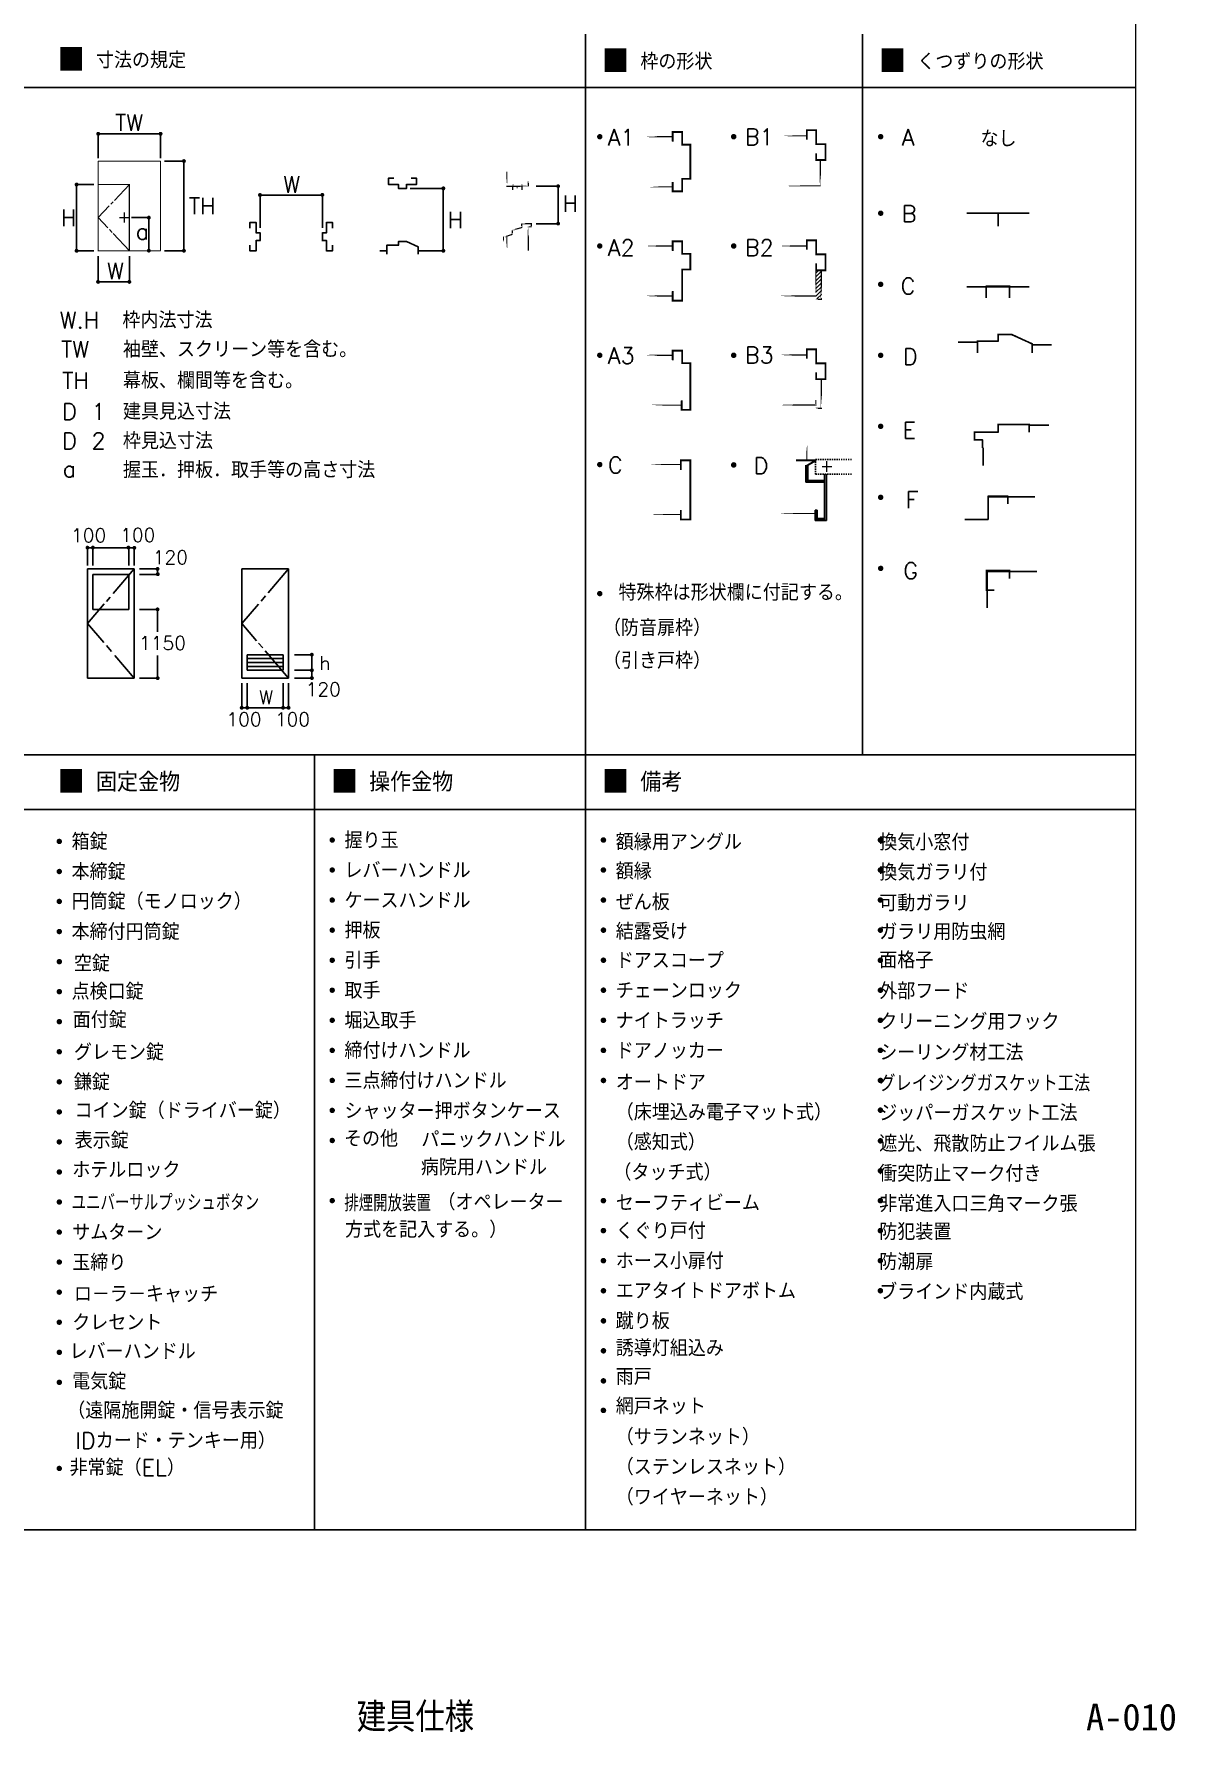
# Model space of a CAD drawing. Header units: millimetres. Extents: x 18 to 406, y 9 to 280.
# Drawn here: x 307.4 to 405.6, y 9.1 to 155.3 of the extents above; entities that cross this region are included whole.
import ezdxf
from ezdxf.enums import TextEntityAlignment as Align

# ---------------------------------------------------------------- set-up
doc = ezdxf.new("R2010")
doc.units = ezdxf.units.MM
doc.header["$LTSCALE"] = 0.2
doc.linetypes.add('HASEN', pattern=[0.3, 0.05, -0.05, 0.05, -0.05, 0.05, -0.05])
doc.linetypes.add('TENSEN', pattern=[0.3, 0.05, -0.05, 0.05, -0.05, 0.05, -0.05])
for name, color, linetype in [('1_文字', 3, 'Continuous'), ('A_タイトル枠', 7, 'Continuous'), ('A_表', 7, 'Continuous'), ('枠内記述', 3, 'Continuous')]:
    doc.layers.add(name, color=color, linetype=linetype)
doc.styles.add('KANSIM', font='SIMPLEX.shx', dxfattribs={"width": 0.7, "bigfont": 'extfont2.shx'})
doc.styles.add('KK-Y', font='txt.shx', dxfattribs={"bigfont": 'EXTFONT.shx'})
doc.styles.get("Standard").update_dxf_attribs({"font": 'simplex.shx', "width": 0.8, "height": 700, "bigfont": 'extfont2.shx'})
doc.styles.add('ゴシック', font='MS Gothic.ttf', dxfattribs={"height": 4})

# ---------------------------------------------------------------- blocks, each defined once
blk = doc.blocks.new('*X3')
at = {"color": 0}
for p, q in [((470.48, 270.37), (470.84, 270.72)), ((470.48, 269.66), (471.52, 270.7)), ((470.48, 268.96), (471.52, 270)), ((470.48, 268.25), (471.52, 269.29)), ((470.48, 267.54), (471.52, 268.58)), ((470.48, 266.84), (471.52, 267.87)), ((470.48, 266.13), (471.52, 267.17)), ((470.74, 265.68), (471.52, 266.46)), ((471.45, 265.68), (471.52, 265.75))]:
    blk.add_line(p, q, dxfattribs=at)

msp = doc.modelspace()

# ---------------------------------------------------------------- linework, layer by layer
for p, q in [((362.38, 146.84), (363.19, 146.84)), ((362.38, 146.84), (362.38, 146.03)), ((362.38, 146.84), (363.19, 146.84)), ((362.38, 146.84), (362.38, 146.03)), ((315.59, 142.32), (314.31, 140.96)), ((337.9, 142.86), (337.9, 142.32)), ((338.37, 142.86), (337.9, 142.86)), ((338.77, 142.32), (337.9, 142.32)), ((338.77, 142.32), (338.77, 141.99)), ((339.44, 141.99), (338.77, 141.99)), ((339.44, 142.32), (339.44, 141.99)), ((340.32, 142.32), (339.44, 142.32)), ((340.32, 142.86), (339.85, 142.86)), ((340.32, 142.86), (340.32, 142.32)), ((362.38, 142.54), (362.38, 141.73)), ((313.86, 140.49), (312.9, 139.47)), ((314.19, 140.84), (313.99, 140.62)), ((362.38, 141.73), (363.19, 141.73)), ((312.9, 139.47), (313.73, 138.6)), ((325.97, 139.04), (326.5, 139.04)), ((325.97, 139.04), (325.97, 138.57)), ((326.5, 139.04), (326.5, 138.16)), ((332.55, 139.04), (332.55, 138.16)), ((333.08, 139.04), (332.55, 139.04)), ((333.08, 139.04), (333.08, 138.57)), ((387.7, 139.87), (393.07, 139.87)), ((390.39, 139.87), (390.39, 138.74)), ((313.87, 138.45), (314.1, 138.2)), ((314.2, 138.1), (315.59, 136.62)), ((326.5, 138.16), (326.84, 138.16)), ((326.5, 137.49), (326.84, 137.49)), ((326.5, 137.49), (326.5, 136.62)), ((326.84, 138.16), (326.84, 137.49)), ((332.21, 138.16), (332.21, 137.49)), ((332.55, 138.16), (332.21, 138.16)), ((332.55, 137.49), (332.21, 137.49)), ((332.55, 137.49), (332.55, 136.62)), ((325.97, 137.09), (325.97, 136.62)), ((325.97, 136.62), (326.5, 136.62)), ((333.08, 136.62), (332.55, 136.62)), ((333.08, 137.09), (333.08, 136.62)), ((337.77, 136.62), (337.15, 136.62)), ((337.77, 137.09), (337.77, 136.33)), ((338.77, 137.09), (337.77, 137.09)), ((339.44, 137.42), (338.77, 137.42)), ((338.77, 137.42), (338.77, 137.09)), ((339.44, 137.42), (340.45, 136.96)), ((340.45, 136.96), (340.45, 136.33)), ((362.38, 137.43), (362.38, 136.62)), ((362.38, 137.43), (363.19, 137.43)), ((363.19, 137.43), (363.19, 136.35)), ((363.19, 136.35), (363.89, 136.35)), ((363.89, 136.35), (363.89, 135.01)), ((363.19, 135.01), (363.19, 132.33)), ((363.19, 135.01), (363.89, 135.01)), ((362.38, 133.13), (362.38, 132.33)), ((387.7, 133.51), (393.07, 133.51)), ((389.38, 133.58), (391.39, 133.58)), ((389.38, 133.58), (389.38, 132.57)), ((391.39, 133.58), (391.39, 132.57)), ((362.38, 132.33), (363.19, 132.33)), ((386.95, 128.76), (388.62, 128.76)), ((390.39, 128.83), (388.62, 128.83)), ((388.62, 128.83), (388.62, 127.82)), ((390.39, 129.42), (390.39, 128.83)), ((391.56, 129.42), (390.39, 129.42)), ((391.56, 129.42), (393.32, 128.6)), ((362.38, 128.02), (363.19, 128.02)), ((362.38, 128.02), (362.38, 127.21)), ((362.38, 128.02), (363.19, 128.02)), ((362.38, 128.02), (362.38, 127.21)), ((393.32, 128.6), (393.32, 127.82)), ((393.32, 128.53), (395, 128.53)), ((363.89, 126.94), (363.89, 124.8)), ((363.89, 126.94), (363.89, 125.6)), ((363.89, 124.8), (363.89, 122.92)), ((363.15, 123.72), (363.15, 122.92)), ((363.15, 123.72), (363.15, 122.92)), ((363.15, 122.92), (363.89, 122.92)), ((363.15, 122.92), (363.19, 122.92)), ((390.39, 121.67), (390.39, 121)), ((390.39, 121.67), (393.07, 121.67)), ((393.07, 121.67), (393.07, 121)), ((393.07, 121.61), (394.75, 121.61)), ((388.37, 121), (390.39, 121)), ((388.37, 121), (388.37, 120.33)), ((388.37, 120.33), (389.04, 120.33)), ((388.37, 120.33), (389.04, 120.33)), ((389.04, 120.33), (389.04, 119.66)), ((363.08, 118.58), (363.89, 118.58)), ((363.08, 118.58), (363.08, 117.77)), ((363.89, 118.58), (363.89, 113.48)), ((389.11, 119.66), (389.11, 118.13)), ((373.84, 118.16), (373.84, 116.69)), ((374, 118.16), (374, 116.85)), ((375.45, 117.37), (375.45, 113.4)), ((375.61, 113.4), (375.61, 117.37)), ((375.45, 116.85), (373.84, 116.85)), ((375.45, 116.69), (373.84, 116.69)), ((363.08, 114.28), (363.08, 113.48)), ((374.65, 114.28), (374.65, 113.4)), ((374.65, 114.28), (374.81, 114.28)), ((374.81, 113.4), (374.81, 114.28)), ((389.55, 115.5), (389.55, 113.49)), ((389.55, 115.43), (393.57, 115.43)), ((391.22, 115.5), (391.22, 114.83)), ((363.08, 113.48), (363.89, 113.48)), ((374.65, 113.4), (375.61, 113.4)), ((374.81, 113.56), (375.45, 113.56)), ((375.11, 113.4), (375.11, 113.56)), ((387.53, 113.49), (389.55, 113.49)), ((311.98, 109.22), (311.98, 99.83)), ((311.98, 109.22), (316.01, 109.22)), ((312.45, 108.75), (315.54, 108.75)), ((312.45, 108.75), (312.45, 105.73)), ((316.01, 109.22), (314.19, 107.1)), ((315.54, 108.75), (315.54, 105.73)), ((316.01, 109.22), (316.01, 99.83)), ((325.26, 109.22), (325.26, 99.83)), ((325.26, 109.22), (329.29, 109.22)), ((329.29, 109.22), (327.53, 107.17)), ((329.29, 109.22), (329.29, 99.83)), ((389.38, 109.01), (393.74, 109.01)), ((389.45, 109.08), (389.45, 105.87)), ((391.39, 109.08), (391.39, 108.41)), ((313.93, 106.8), (313.62, 106.43)), ((327.31, 106.91), (326.93, 106.46)), ((389.38, 107.4), (390.05, 107.4)), ((313.43, 106.21), (311.98, 104.53)), ((312.45, 105.73), (315.54, 105.73)), ((326.7, 106.2), (325.26, 104.53)), ((311.98, 104.53), (313.39, 102.88)), ((325.26, 104.53), (326.54, 103.04)), ((313.62, 102.62), (314.05, 102.12)), ((326.7, 102.84), (327.07, 102.42)), ((314.35, 101.76), (316.01, 99.83)), ((325.73, 101.84), (325.73, 100.5)), ((325.73, 101.84), (328.82, 101.84)), ((325.73, 101.51), (328.82, 101.51)), ((325.73, 101.17), (328.82, 101.17)), ((327.28, 102.17), (329.29, 99.83)), ((328.82, 101.84), (328.82, 100.5)), ((311.98, 99.83), (316.01, 99.83)), ((325.26, 99.83), (329.29, 99.83)), ((325.73, 100.83), (328.82, 100.83)), ((325.73, 100.5), (328.82, 100.5))]:
    msp.add_line(p, q)
at = {"linetype": 'TENSEN'}
for p, q in [((374.68, 117.37), (374.68, 118.65)), ((374.68, 118.65), (377.8, 118.65)), ((374.68, 117.37), (377.8, 117.37))]:
    msp.add_line(p, q, dxfattribs=at)
at = {"const_width": 0.101}
for points in [[(360.08, 146.44), (362.43, 146.44)], [(371.62, 146.51), (373.97, 146.51)], [(348.09, 142.17), (348.09, 143.43)], [(375.08, 142.16), (375.08, 144.34)], [(349.99, 142.17), (348.04, 142.17)], [(348.59, 142.39), (348.59, 141.84)], [(348.98, 142.16), (348.98, 141.99)], [(349.4, 142.39), (349.4, 141.84)], [(349.94, 142.65), (349.94, 142.17)], [(360.08, 142.13), (362.43, 142.13)], [(371.62, 142.21), (375.08, 142.21)], [(349.32, 138.95), (350.26, 138.95)], [(349.37, 138.63), (349.37, 138.95)], [(350.2, 138.62), (350.2, 138.95)], [(347.81, 137.79), (348.57, 138.03)], [(347.81, 137.31), (347.81, 137.84)], [(348.09, 136.62), (348.09, 137.89)], [(348.51, 138.37), (349.42, 138.63)], [(348.57, 138), (348.57, 138.37)], [(349.8, 138.68), (350.2, 138.68)], [(349.94, 138.64), (349.94, 136.62)], [(360.08, 137.03), (362.43, 137.03)], [(371.62, 137.03), (373.97, 137.03)], [(374.7, 132.49), (374.7, 134.86)], [(375.18, 132.49), (375.18, 134.86)], [(360.08, 132.72), (362.43, 132.72)], [(371.62, 132.72), (374.74, 132.72)], [(374.65, 132.44), (375.24, 132.44)], [(360.08, 127.62), (362.43, 127.62)], [(371.7, 127.64), (373.97, 127.64)], [(375.18, 123.1), (375.18, 125.48)], [(360.08, 123.32), (363.19, 123.32)], [(371.62, 123.34), (374.66, 123.34)], [(374.65, 123.05), (375.24, 123.05)], [(374.7, 123.1), (374.7, 123.76)], [(373.92, 120.09), (373.92, 118.58)], [(360.08, 118.21), (362.99, 118.21)], [(371.05, 114), (374.67, 114)], [(360.08, 113.91), (363.01, 113.91)]]:
    msp.add_lwpolyline(points, close=True, dxfattribs=at)
for points, const_width in [([(362.38, 146.03), (362.38, 146.84), (363.19, 146.84), (363.19, 145.76), (363.89, 145.76), (363.89, 142.81), (363.19, 142.81), (363.19, 141.73), (362.38, 141.73), (362.38, 142.54)], 0.161), ([(374.73, 145.02), (374.73, 144.43), (375.53, 144.43), (375.53, 145.8), (374.73, 145.8), (374.73, 147), (373.92, 147), (373.92, 146.2)], 0.161), ([(312.9, 142.32), (315.59, 142.32), (315.59, 136.62), (312.9, 136.62), (312.9, 142.32)], 0.101), ([(338.37, 142.86), (337.9, 142.86), (337.9, 142.32), (338.77, 142.32), (338.77, 141.99), (339.44, 141.99), (339.44, 142.32), (340.32, 142.32), (340.32, 142.86), (339.85, 142.86)], 0.101), ([(325.97, 138.57), (325.97, 139.04), (326.5, 139.04), (326.5, 138.16), (326.84, 138.16), (326.84, 137.49), (326.5, 137.49), (326.5, 136.62), (325.97, 136.62), (325.97, 137.09)], 0.101), ([(333.08, 138.57), (333.08, 139.04), (332.55, 139.04), (332.55, 138.16), (332.21, 138.16), (332.21, 137.49), (332.55, 137.49), (332.55, 136.62), (333.08, 136.62), (333.08, 137.09)], 0.101), ([(390.39, 138.74), (390.39, 139.87)], 0.134), ([(337.77, 136.33), (337.77, 137.09), (338.77, 137.09), (338.77, 137.42), (339.44, 137.42), (340.45, 136.96), (340.45, 136.33)], 0.101), ([(362.38, 136.62), (362.38, 137.43), (363.19, 137.43), (363.19, 136.35), (363.89, 136.35), (363.89, 135.01), (363.19, 135.01), (363.19, 132.33), (362.38, 132.33), (362.38, 133.13)], 0.161), ([(374.73, 135.54), (374.73, 134.94), (375.53, 134.94), (375.53, 136.31), (374.73, 136.31), (374.73, 137.52), (373.92, 137.52), (373.92, 136.71)], 0.161), ([(389.38, 132.57), (389.38, 133.58), (391.39, 133.58), (391.39, 132.57)], 0.134), ([(388.62, 127.82), (388.62, 128.83), (390.39, 128.83), (390.39, 129.42), (391.56, 129.42), (393.32, 128.6), (393.32, 127.82)], 0.134), ([(362.38, 127.21), (362.38, 128.02), (363.19, 128.02), (363.19, 126.94), (363.89, 126.94), (363.89, 124.8), (363.89, 124.8), (363.89, 122.92), (363.15, 122.92), (363.15, 123.72)], 0.161), ([(374.73, 126.15), (374.73, 125.56), (375.53, 125.56), (375.53, 126.93), (374.73, 126.93), (374.73, 128.13), (373.92, 128.13), (373.92, 127.33)], 0.161), ([(389.04, 119.66), (389.04, 120.33), (388.37, 120.33), (388.37, 121), (390.39, 121), (390.39, 121.67), (393.07, 121.67), (393.07, 121)], 0.134), ([(363.08, 117.77), (363.08, 118.58), (363.89, 118.58), (363.89, 113.48), (363.08, 113.48), (363.08, 114.28)], 0.161), ([(373, 118.58), (374.73, 118.58)], 0.168), ([(389.55, 113.49), (389.55, 115.5), (391.22, 115.5), (391.22, 114.83)], 0.134), ([(390.05, 107.4), (389.38, 107.4), (389.38, 109.08), (391.39, 109.08), (391.39, 108.41)], 0.134)]:
    msp.add_lwpolyline(points, dxfattribs=dict(const_width=const_width))
at = {"linetype": 'HASEN', "const_width": 0.101}
for points in [[(312.9, 144.34), (318.27, 144.34)], [(312.9, 144.34), (312.9, 142.32)], [(318.27, 144.34), (318.27, 136.62)], [(315.59, 136.62), (318.27, 136.62)]]:
    msp.add_lwpolyline(points, dxfattribs=at)
for points in [[(373.84, 118.16), (374, 118.16), (373.84, 116.85), (374, 116.85)], [(375.45, 117.37), (375.61, 117.37), (375.45, 113.4), (375.61, 113.4)], [(373.84, 116.85), (375.45, 116.85), (373.84, 116.69), (375.45, 116.69)], [(374.65, 114.28), (374.81, 114.28), (374.65, 113.4), (374.81, 113.4)], [(374.81, 113.56), (375.45, 113.56), (374.81, 113.4), (375.45, 113.4)]]:
    msp.add_solid(points)
msp.add_trace([(374.73, 118.48), (374.64, 118.63), (373.92, 118.02), (373.84, 118.16)])
at = {"layer": '1_文字'}
for p, q in [((312.9, 146.69), (318.27, 146.69)), ((312.9, 146.69), (312.9, 144.59)), ((318.27, 146.69), (318.27, 144.59)), ((318.6, 144.34), (320.29, 144.34)), ((320.29, 144.34), (320.29, 136.62)), ((311.04, 142.32), (311.04, 136.62)), ((312.54, 142.32), (311.04, 142.32)), ((339.76, 141.99), (342.61, 141.99)), ((342.61, 141.99), (342.61, 136.62)), ((350.61, 142.17), (352.5, 142.17)), ((352.5, 142.17), (352.5, 138.95)), ((326.84, 141.42), (332.21, 141.42)), ((326.84, 141.42), (326.84, 138.58)), ((332.21, 141.42), (332.21, 138.58)), ((315.77, 139.47), (317.27, 139.47)), ((317.27, 139.47), (317.27, 136.62)), ((350.61, 138.95), (352.5, 138.95)), ((312.54, 136.62), (311.04, 136.62)), ((312.9, 136.15), (312.9, 133.94)), ((315.59, 136.15), (315.59, 133.94)), ((318.6, 136.62), (320.29, 136.62)), ((340.45, 136.62), (342.61, 136.62)), ((312.9, 133.94), (315.59, 133.94)), ((311.98, 109.53), (311.98, 111.05)), ((311.98, 111.05), (316.01, 111.05)), ((312.45, 109.53), (312.45, 111.05)), ((315.54, 109.53), (315.54, 111.05)), ((316.01, 109.53), (316.01, 111.05)), ((316.46, 109.22), (318.02, 109.22)), ((316.46, 108.75), (318.02, 108.75)), ((318.02, 109.22), (318.02, 108.75)), ((316.46, 105.73), (318.02, 105.73)), ((318.02, 105.73), (318.02, 103.82)), ((318.02, 101.76), (318.02, 99.83)), ((329.82, 101.84), (331.3, 101.84)), ((331.3, 101.84), (331.3, 99.83)), ((316.46, 99.83), (318.02, 99.83)), ((329.82, 100.5), (331.3, 100.5)), ((329.82, 99.83), (331.3, 99.83)), ((325.26, 99.39), (325.26, 97.27)), ((325.73, 99.39), (325.73, 97.27)), ((328.82, 99.39), (328.82, 97.27)), ((329.29, 99.39), (329.29, 97.27)), ((325.26, 97.27), (329.29, 97.27))]:
    msp.add_line(p, q, dxfattribs=at)
for points, const_width in [([(312.82, 146.69, 1), (312.99, 146.69, 1)], 0.168), ([(318.19, 146.69, 1), (318.36, 146.69, 1)], 0.168), ([(355.98, 146.44, 1), (356.21, 146.44, 1)], 0.235), ([(367.51, 146.44, 1), (367.75, 146.44, 1)], 0.235), ([(380.17, 146.44, 1), (380.4, 146.44, 1)], 0.235), ([(380.17, 146.44, 1), (380.4, 146.44, 1)], 0.235), ([(342.54, 141.99, 1), (342.71, 141.99, 1)], 0.168), ([(352.43, 142.18, 1), (352.59, 142.18, 1)], 0.168), ([(326.75, 141.42, 1), (326.92, 141.42, 1)], 0.168), ([(332.12, 141.43, 1), (332.29, 141.43, 1)], 0.168), ([(317.18, 139.47, 1), (317.35, 139.47, 1)], 0.168), ([(352.43, 138.96, 1), (352.59, 138.96, 1)], 0.168), ([(380.17, 139.85, 1), (380.4, 139.85, 1)], 0.235), ([(317.18, 136.63, 1), (317.35, 136.63, 1)], 0.168), ([(342.54, 136.62, 1), (342.71, 136.62, 1)], 0.168), ([(355.98, 137.03, 1), (356.21, 137.03, 1)], 0.235), ([(367.51, 137.03, 1), (367.75, 137.03, 1)], 0.235), ([(380.17, 133.73, 1), (380.4, 133.73, 1)], 0.235), ([(355.98, 127.62, 1), (356.21, 127.62, 1)], 0.235), ([(367.51, 127.62, 1), (367.75, 127.62, 1)], 0.235), ([(380.17, 127.62, 1), (380.4, 127.62, 1)], 0.235), ([(380.17, 121.5, 1), (380.4, 121.5, 1)], 0.235), ([(355.98, 118.21, 1), (356.21, 118.21, 1)], 0.235), ([(367.51, 118.18, 1), (367.75, 118.18, 1)], 0.235), ([(380.17, 115.39, 1), (380.4, 115.39, 1)], 0.235), ([(311.9, 111.06, 1), (312.06, 111.06, 1)], 0.168), ([(312.36, 111.06, 1), (312.53, 111.06, 1)], 0.168), ([(315.42, 111.06, 1), (315.59, 111.06, 1)], 0.168), ([(315.94, 111.04, 1), (316.1, 111.04, 1)], 0.168), ([(317.93, 109.22, 1), (318.1, 109.22, 1)], 0.168), ([(317.95, 108.77, 1), (318.12, 108.77, 1)], 0.168), ([(380.17, 109.27, 1), (380.4, 109.27, 1)], 0.235), ([(355.98, 107.1, 1), (356.21, 107.1, 1)], 0.235), ([(317.93, 105.74, 1), (318.1, 105.74, 1)], 0.168), ([(331.22, 101.84, 1), (331.38, 101.84, 1)], 0.168), ([(317.94, 99.82, 1), (318.11, 99.82, 1)], 0.168), ([(331.22, 100.5, 1), (331.39, 100.5, 1)], 0.168), ([(331.22, 99.83, 1), (331.39, 99.83, 1)], 0.168), ([(325.18, 97.27, 1), (325.35, 97.27, 1)], 0.168), ([(325.65, 97.27, 1), (325.82, 97.27, 1)], 0.168), ([(328.74, 97.27, 1), (328.91, 97.27, 1)], 0.168), ([(329.21, 97.27, 1), (329.38, 97.27, 1)], 0.168), ([(309.44, 85.76, 1), (309.67, 85.76, 1)], 0.235), ([(332.94, 85.88, 1), (333.17, 85.88, 1)], 0.235), ([(356.29, 85.88, 1), (356.53, 85.88, 1)], 0.235), ([(380.14, 85.88, 1), (380.38, 85.88, 1)], 0.235), ([(309.44, 83.17, 1), (309.67, 83.17, 1)], 0.235), ([(332.94, 83.3, 1), (333.17, 83.3, 1)], 0.235), ([(356.29, 83.3, 1), (356.53, 83.3, 1)], 0.235), ([(380.14, 83.3, 1), (380.38, 83.3, 1)], 0.235), ([(309.44, 80.59, 1), (309.67, 80.59, 1)], 0.235), ([(332.94, 80.71, 1), (333.17, 80.71, 1)], 0.235), ([(356.29, 80.71, 1), (356.53, 80.71, 1)], 0.235), ([(380.14, 80.71, 1), (380.38, 80.71, 1)], 0.235), ([(309.44, 78, 1), (309.67, 78, 1)], 0.235), ([(332.94, 78.12, 1), (333.17, 78.12, 1)], 0.235), ([(356.29, 78.12, 1), (356.53, 78.12, 1)], 0.235), ([(380.14, 78.12, 1), (380.38, 78.12, 1)], 0.235), ([(309.44, 75.41, 1), (309.67, 75.41, 1)], 0.235), ([(332.94, 75.53, 1), (333.17, 75.53, 1)], 0.235), ([(356.29, 75.53, 1), (356.53, 75.53, 1)], 0.235), ([(380.14, 75.53, 1), (380.38, 75.53, 1)], 0.235), ([(332.94, 72.95, 1), (333.17, 72.95, 1)], 0.235), ([(356.29, 72.95, 1), (356.53, 72.95, 1)], 0.235), ([(380.14, 72.95, 1), (380.38, 72.95, 1)], 0.235), ([(309.44, 72.82, 1), (309.67, 72.82, 1)], 0.235), ([(309.44, 70.24, 1), (309.67, 70.24, 1)], 0.235), ([(332.94, 70.36, 1), (333.17, 70.36, 1)], 0.235), ([(356.29, 70.36, 1), (356.53, 70.36, 1)], 0.235), ([(380.14, 70.36, 1), (380.38, 70.36, 1)], 0.235), ([(309.44, 67.65, 1), (309.67, 67.65, 1)], 0.235), ([(332.94, 67.77, 1), (333.17, 67.77, 1)], 0.235), ([(356.29, 67.77, 1), (356.53, 67.77, 1)], 0.235), ([(380.14, 67.77, 1), (380.38, 67.77, 1)], 0.235), ([(309.44, 65.06, 1), (309.67, 65.06, 1)], 0.235), ([(332.94, 65.18, 1), (333.17, 65.18, 1)], 0.235), ([(356.29, 65.18, 1), (356.53, 65.18, 1)], 0.235), ([(380.14, 65.18, 1), (380.38, 65.18, 1)], 0.235), ([(309.44, 62.47, 1), (309.67, 62.47, 1)], 0.235), ([(332.94, 62.6, 1), (333.17, 62.6, 1)], 0.235), ([(380.14, 62.62, 1), (380.38, 62.62, 1)], 0.235), ([(309.44, 59.89, 1), (309.67, 59.89, 1)], 0.235), ([(332.94, 60.01, 1), (333.17, 60.01, 1)], 0.235), ([(380.14, 59.98, 1), (380.38, 59.98, 1)], 0.235), ([(309.44, 57.3, 1), (309.67, 57.3, 1)], 0.235), ([(380.14, 57.4, 1), (380.38, 57.4, 1)], 0.235), ([(309.44, 54.71, 1), (309.67, 54.71, 1)], 0.235), ([(332.94, 54.83, 1), (333.17, 54.83, 1)], 0.235), ([(356.29, 54.83, 1), (356.53, 54.83, 1)], 0.235), ([(380.14, 54.83, 1), (380.38, 54.83, 1)], 0.235), ([(309.44, 52.12, 1), (309.67, 52.12, 1)], 0.235), ([(356.29, 52.25, 1), (356.53, 52.25, 1)], 0.235), ([(380.14, 52.25, 1), (380.38, 52.25, 1)], 0.235), ([(309.44, 49.54, 1), (309.67, 49.54, 1)], 0.235), ([(356.29, 49.66, 1), (356.53, 49.66, 1)], 0.235), ([(380.14, 49.66, 1), (380.38, 49.66, 1)], 0.235), ([(309.44, 46.95, 1), (309.67, 46.95, 1)], 0.235), ([(356.29, 47.07, 1), (356.53, 47.07, 1)], 0.235), ([(380.14, 47.07, 1), (380.38, 47.07, 1)], 0.235), ([(309.44, 44.36, 1), (309.67, 44.36, 1)], 0.235), ([(356.29, 44.48, 1), (356.53, 44.48, 1)], 0.235), ([(309.44, 41.77, 1), (309.67, 41.77, 1)], 0.235), ([(356.29, 41.9, 1), (356.53, 41.9, 1)], 0.235), ([(356.29, 39.31, 1), (356.53, 39.31, 1)], 0.235), ([(309.44, 39.19, 1), (309.67, 39.19, 1)], 0.235), ([(356.29, 36.77, 1), (356.53, 36.77, 1)], 0.235), ([(309.44, 31.77, 1), (309.67, 31.77, 1)], 0.235)]:
    msp.add_lwpolyline(points, format="xyb", close=True, dxfattribs=dict(at, const_width=const_width))
at = {"layer": '1_文字', "linetype": 'HASEN', "const_width": 0.168}
for points in [[(320.2, 144.34, 1), (320.37, 144.34, 1)], [(310.96, 142.32, 1), (311.13, 142.32, 1)], [(310.96, 136.62, 1), (311.13, 136.62, 1)], [(320.2, 136.62, 1), (320.37, 136.62, 1)], [(312.81, 133.94, 1), (312.98, 133.94, 1)], [(315.5, 133.94, 1), (315.67, 133.94, 1)]]:
    msp.add_lwpolyline(points, format="xyb", close=True, dxfattribs=at)
at = {"layer": 'A_表'}
for p, q in [((354.88, 155.26), (354.88, 26.48)), ((378.73, 155.26), (378.73, 93.22)), ((331.53, 93.22), (331.53, 26.48))]:
    msp.add_line(p, q, dxfattribs=at)
at = {"layer": 'A_表', "const_width": 0.141}
msp.add_lwpolyline([(18.26, 26.48), (402.24, 26.48), (402.24, 280.07), (18.26, 280.07)], close=True, dxfattribs=at)
for points in [[(18.26, 150.68), (402.24, 150.68)], [(210.25, 93.22), (402.24, 93.22)], [(210.25, 88.52), (402.24, 88.52)]]:
    msp.add_lwpolyline(points, dxfattribs=at)

# ---------------------------------------------------------------- block references
at = {"xscale": 0.4704362977764553, "yscale": 0.4704362977764553, "zscale": 0.4704362977764553}
msp.add_blockref('*X3', (153.36, 7.51), dxfattribs=at)

# ---------------------------------------------------------------- texts
at = {"style": 'KK-Y'}
msp.add_text('+', height=1.01, dxfattribs=at).set_placement((314.57, 139.04))
at = {"style": 'KK-Y', "text_generation_flag": 2}
msp.add_text('+', height=1.07, rotation=180, dxfattribs=at).set_placement((375.06, 118.5))
at = {"layer": '1_文字'}
for s, height, style, p in [('■', 2.12, 'KK-Y', (309.41, 153.03)), ('寸法の規定', 1.411, 'KANSIM', (312.71, 153.03)), ('■', 2.12, 'KK-Y', (356.29, 152.91)), ('枠の形状', 1.411, 'KANSIM', (359.59, 152.91)), ('■', 2.12, 'KK-Y', (380.14, 152.91)), ('くつずりの形状', 1.411, 'KANSIM', (383.44, 152.91)), ('■', 2.12, 'KK-Y', (309.41, 90.87)), ('固定金物', 1.647, 'KANSIM', (312.71, 90.87)), ('■', 2.12, 'KK-Y', (332.94, 90.87)), ('操作金物', 1.647, 'KANSIM', (336.23, 90.87)), ('■', 2.12, 'KK-Y', (356.29, 90.87)), ('備考', 1.647, 'KANSIM', (359.59, 90.87))]:
    msp.add_text(s, height=height, dxfattribs=dict(at, style=style)).set_placement(p, align=Align.MIDDLE_LEFT)
for s, height, style, p in [('TW', 1.409, 'KK-Y', (314.36, 146.94)), ('A1', 1.409, 'KK-Y', (356.8, 145.67)), ('B1', 1.409, 'KK-Y', (368.59, 145.72)), ('A', 1.41, 'KK-Y', (382.11, 145.68)), ('なし', 1.409, 'KK-Y', (388.88, 145.56)), ('W', 1.41, 'KK-Y', (328.85, 141.62)), ('TH', 1.409, 'KK-Y', (320.72, 139.76)), ('H', 1.41, 'KK-Y', (352.9, 139.97)), ('B', 1.41, 'KK-Y', (382.1, 139.1)), ('H', 1.41, 'KK-Y', (309.7, 138.75)), ('H', 1.41, 'KK-Y', (343.01, 138.57)), ('a', 1.41, 'KK-Y', (316.14, 137.58)), ('A2', 1.409, 'KK-Y', (356.8, 136.17)), ('B2', 1.409, 'KK-Y', (368.59, 136.18)), ('W', 1.41, 'KK-Y', (313.67, 134.17)), ('C', 1.41, 'KK-Y', (382, 132.87)), ('W.H', 1.411, 'KK-Y', (309.6, 129.94)), ('枠内法寸法', 1.411, 'KANSIM', (314.99, 129.94)), ('TW', 1.411, 'KK-Y', (309.71, 127.42)), ('袖壁、スクリーン等を含む。', 1.4113, 'KANSIM', (315.03, 127.42)), ('A3', 1.409, 'KK-Y', (356.8, 126.89)), ('B3', 1.409, 'KK-Y', (368.59, 126.93)), ('D', 1.41, 'KK-Y', (382.2, 126.8)), ('TH', 1.411, 'KK-Y', (309.8, 124.74)), ('幕板、欄間等を含む。', 1.411, 'KANSIM', (315.03, 124.74)), ('D 1', 1.411, 'KK-Y', (309.8, 122.07)), ('建具見込寸法', 1.411, 'KANSIM', (315.03, 122.07)), ('E', 1.41, 'KK-Y', (382.18, 120.46)), ('D 2', 1.411, 'KK-Y', (309.8, 119.54)), ('枠見込寸法', 1.411, 'KANSIM', (315.03, 119.54)), ('握玉．押板．取手等の高さ寸法', 1.4113, 'KANSIM', (315.03, 117.04)), ('C', 1.41, 'KK-Y', (356.8, 117.46)), ('D', 1.41, 'KK-Y', (369.35, 117.4)), ('a', 1.41, 'KK-Y', (309.85, 117.12)), ('F', 1.41, 'KK-Y', (382.45, 114.47)), ('100', 1.176, 'KK-Y', (310.57, 111.52)), ('100', 1.176, 'KK-Y', (314.8, 111.55)), ('120', 1.176, 'KK-Y', (317.61, 109.64)), ('G', 1.41, 'KK-Y', (382.23, 108.36)), ('特殊枠は形状欄に付記する。', 1.4113, 'KANSIM', (357.71, 106.49)), ('（防音扉枠）', 1.411, 'KANSIM', (356.37, 103.45)), ('1150', 1.176, 'KK-Y', (316.43, 102.25)), ('h', 1.18, 'KK-Y', (331.94, 100.53)), ('（引き戸枠）', 1.411, 'KANSIM', (356.37, 100.62)), ('120', 1.176, 'KK-Y', (330.77, 98.27)), ('W', 1.18, 'KK-Y', (326.75, 97.57)), ('100', 1.176, 'KK-Y', (323.95, 95.68)), ('100', 1.176, 'KK-Y', (328.12, 95.68)), ('箱錠', 1.411, 'KANSIM', (310.61, 85.03)), ('握り玉', 1.411, 'KANSIM', (334.11, 85.15)), ('額縁用アングル', 1.411, 'KANSIM', (357.47, 85)), ('換気小窓付', 1.411, 'KANSIM', (380.16, 84.98)), ('本締錠', 1.411, 'KANSIM', (310.61, 82.44)), ('レバーハンドル', 1.411, 'KANSIM', (334.11, 82.56)), ('額縁', 1.411, 'KANSIM', (357.47, 82.48)), ('換気ガラリ付', 1.411, 'KANSIM', (380.16, 82.39)), ('円筒錠（モノロック）', 1.411, 'KANSIM', (310.61, 79.89)), ('ケースハンドル', 1.411, 'KANSIM', (334.11, 79.97)), ('ぜん板', 1.411, 'KANSIM', (357.47, 79.83)), ('可動ガラリ', 1.411, 'KANSIM', (380.16, 79.74)), ('本締付円筒錠', 1.411, 'KANSIM', (310.61, 77.27)), ('押板', 1.411, 'KANSIM', (334.11, 77.39)), ('結露受け', 1.411, 'KANSIM', (357.47, 77.3)), ('ガラリ用防虫網', 1.411, 'KANSIM', (380.16, 77.27)), ('空錠', 1.411, 'KANSIM', (310.81, 74.54)), ('引手', 1.411, 'KANSIM', (334.11, 74.8)), ('ドアスコープ', 1.411, 'KANSIM', (357.47, 74.79)), ('面格子', 1.411, 'KANSIM', (380.16, 74.83)), ('点検口錠', 1.411, 'KANSIM', (310.61, 72.13)), ('取手', 1.411, 'KANSIM', (334.11, 72.21)), ('チェーンロック', 1.411, 'KANSIM', (357.47, 72.21)), ('外部フード', 1.411, 'KANSIM', (380.16, 72.17)), ('面付錠', 1.411, 'KANSIM', (310.71, 69.69)), ('堀込取手', 1.411, 'KANSIM', (334.11, 69.63)), ('ナイトラッチ', 1.411, 'KANSIM', (357.47, 69.62)), ('クリーニング用フック', 1.411, 'KANSIM', (380.16, 69.54)), ('グレモン錠', 1.411, 'KANSIM', (310.81, 66.9)), ('締付けハンドル', 1.411, 'KANSIM', (334.11, 67.04)), ('ドアノッカー', 1.411, 'KANSIM', (357.47, 67.03)), ('シーリング材工法', 1.411, 'KANSIM', (380.16, 66.88)), ('鎌錠', 1.411, 'KANSIM', (310.81, 64.32)), ('三点締付けハンドル', 1.411, 'KANSIM', (334.11, 64.45)), ('オートドア', 1.411, 'KANSIM', (357.47, 64.31)), ('コイン錠（ドライバー錠）', 1.4113, 'KANSIM', (310.87, 61.88)), ('シャッター押ボタンケース', 1.4113, 'KANSIM', (334.11, 61.85)), ('（床埋込み電子マット式）', 1.4113, 'KANSIM', (357.47, 61.74)), ('ジッパーガスケット工法', 1.4113, 'KANSIM', (380.16, 61.67)), ('表示錠', 1.411, 'KANSIM', (310.88, 59.31)), ('その他', 1.411, 'KANSIM', (334.07, 59.46)), ('パニックハンドル', 1.411, 'KANSIM', (340.73, 59.39)), ('（感知式）', 1.411, 'KANSIM', (357.47, 59.16)), ('遮光、飛散防止フイルム張', 1.4113, 'KANSIM', (380.16, 59.03)), ('病院用ハンドル', 1.411, 'KANSIM', (340.69, 57)), ('ホテルロック', 1.411, 'KANSIM', (310.67, 56.77)), ('（タッチ式）', 1.411, 'KANSIM', (357.27, 56.57)), ('衝突防止マーク付き', 1.411, 'KANSIM', (380.16, 56.45)), ('（オペレーター', 1.411, 'KANSIM', (342.12, 54)), ('セーフティビーム', 1.411, 'KANSIM', (357.47, 53.93)), ('非常進入口三角マーク張', 1.4113, 'KANSIM', (380.16, 53.86)), ('サムターン', 1.411, 'KANSIM', (310.67, 51.39)), ('方式を記入する。）', 1.411, 'KANSIM', (334.16, 51.63)), ('くぐり戸付', 1.411, 'KANSIM', (357.47, 51.52)), ('防犯装置', 1.411, 'KANSIM', (380.16, 51.44)), ('玉締り', 1.411, 'KANSIM', (310.67, 48.8)), ('ホース小扉付', 1.411, 'KANSIM', (357.47, 48.93)), ('防潮扉', 1.411, 'KANSIM', (380.16, 48.85)), ('ロ－ラ－キャッチ', 1.411, 'KANSIM', (310.81, 46.08)), ('エアタイトドアボトム', 1.411, 'KANSIM', (357.47, 46.35)), ('ブラインド内蔵式', 1.411, 'KANSIM', (380.16, 46.27)), ('クレセント', 1.411, 'KANSIM', (310.67, 43.63)), ('蹴り板', 1.411, 'KANSIM', (357.47, 43.76)), ('レバーハンドル', 1.411, 'KANSIM', (310.44, 41.14)), ('誘導灯組込み', 1.411, 'KANSIM', (357.47, 41.43)), ('電気錠', 1.411, 'KANSIM', (310.66, 38.56)), ('雨戸', 1.411, 'KK-Y', (357.47, 38.96)), ('（遠隔施開錠・信号表示錠', 1.4113, 'KANSIM', (310.24, 36.05)), ('網戸ネット\u3000', 1.411, 'KANSIM', (357.47, 36.42)), ('（サランネット）', 1.411, 'KANSIM', (357.47, 33.78)), ('IDカード・テンキー用）', 1.4113, 'KANSIM', (310.93, 33.46)), ('非常錠（EL）', 1.411, 'KANSIM', (310.44, 31.14)), ('（ステンレスネット）', 1.411, 'KANSIM', (357.47, 31.19)), ('（ワイヤーネット）', 1.411, 'KANSIM', (357.47, 28.6))]:
    msp.add_text(s, height=height, dxfattribs=dict(at, style=style)).set_placement(p)
at = {"layer": '1_文字', "style": 'KANSIM'}
for s, height, width, p in [('グレイジングガスケット工法', 1.4113, 0.9, (380.16, 64.23)), ('ユニバーサルプッシュボタン', 1.4113, 0.8, (310.62, 53.96)), ('排煙開放装置', 1.411, 0.8, (334.1, 53.91))]:
    msp.add_text(s, height=height, dxfattribs=dict(at, width=width)).set_placement(p)
at = {"layer": 'A_タイトル枠', "color": 3, "width": 0.9}
msp.add_text('建具仕様', height=2.55, dxfattribs=at).set_placement((340.22, 10.36), align=Align.MIDDLE_CENTER)
at = {"layer": '枠内記述', "style": 'ゴシック'}
msp.add_text('A-010', height=2.3, dxfattribs=at).set_placement((397.97, 9.22))

doc.saveas('drawing.dxf')
